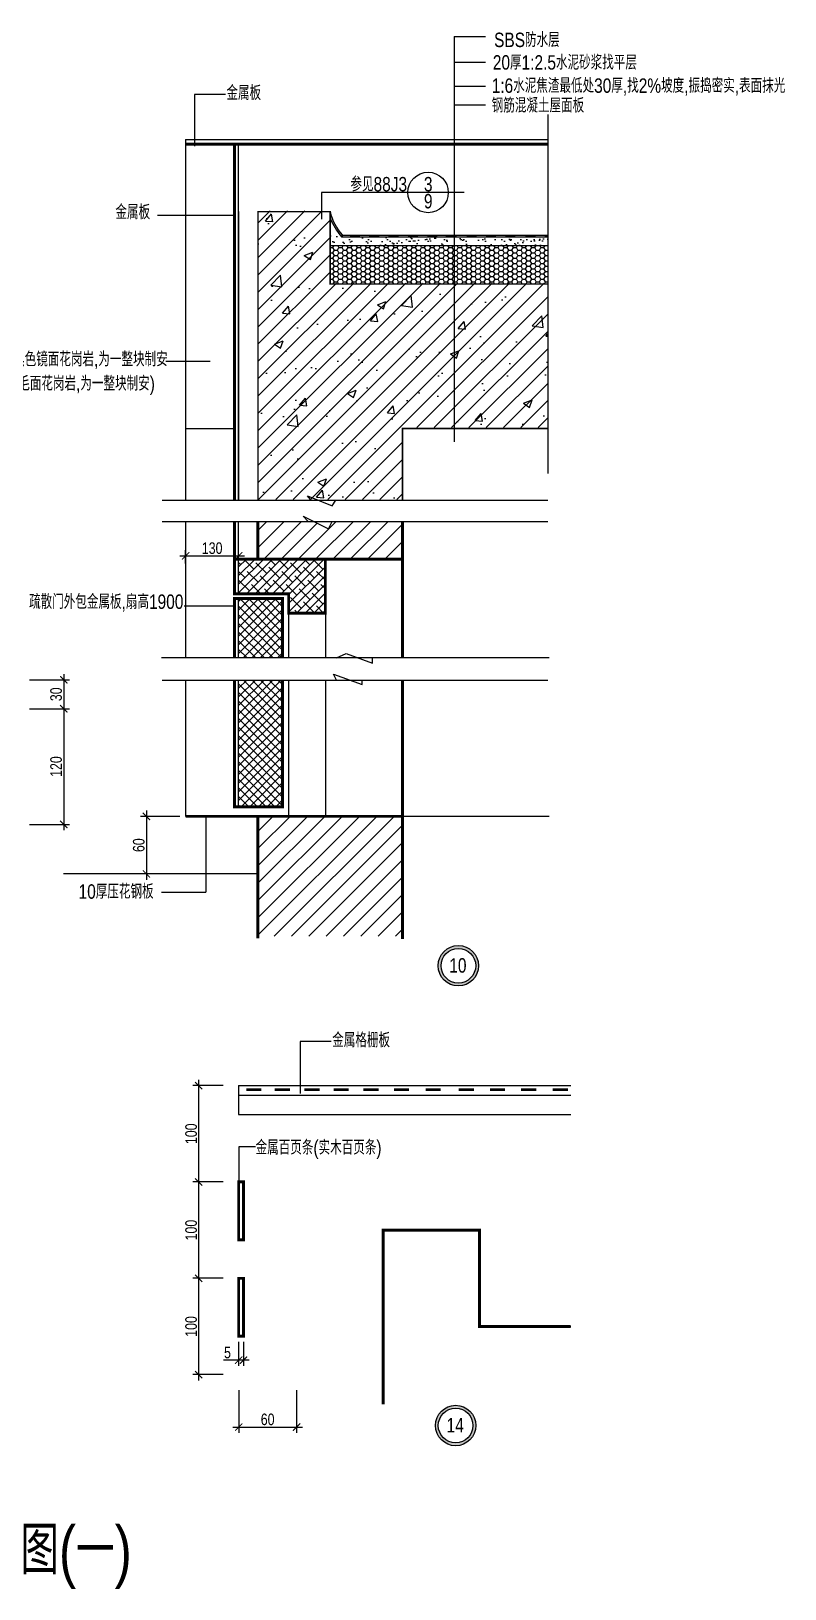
# Model space of a CAD drawing. Extents: x 13851 to 16195, y 22596 to 24292.
# Drawn here: x 15413 to 16195, y 22596 to 24212 of the extents above; entities that cross this region are included whole.
import ezdxf

# ---------------------------------------------------------------- set-up
doc = ezdxf.new("R2010")
doc.units = 0
doc.layers.get('0').update_dxf_attribs({"linetype": 'CONTINUOUS'})
doc.layers.get('DEFPOINTS').update_dxf_attribs({"linetype": 'CONTINUOUS'})
for name, color, linetype in [('LAYER1', 1, 'CONTINUOUS'), ('LAYER2', 2, 'CONTINUOUS'), ('TEXT', 3, 'CONTINUOUS')]:
    doc.layers.add(name, color=color, linetype=linetype)
doc.styles.get("Standard").update_dxf_attribs({"font": 'ros.shx', "width": 0.8, "bigfont": 'hztxt.shx'})
doc.dimstyles.get("Standard").update_dxf_attribs({"dimtxt": 0.18, "dimasz": 0.18, "dimexe": 0.18, "dimexo": 0.0625, "dimgap": 0.09, "dimtad": 0, "dimtih": 1, "dimtoh": 1, "dimdec": 4, "dimzin": 0, "dimtxsty": 'STANDARD', "dimcen": 0.09, "dimazin": 3, "dimtfac": 1, "dimtdec": 4, "dimtofl": 0, "dimtmove": 0, "dimatfit": 3, "dimtolj": 1, "dimtzin": 0})

# ---------------------------------------------------------------- blocks, each defined once
blk = doc.blocks.new('_ARCHTICK')
at = {"color": 0, "linetype": 'BYBLOCK', "const_width": 0.15}
blk.add_lwpolyline([(-0.5, -0.5), (0.5, 0.5)], dxfattribs=at)
blk = doc.blocks.new('*D24')
at = {"color": 0, "linetype": 'BYBLOCK'}
for p, q in [((1450.9, -724.9), (1450.9, -856.9)), ((1415.5, -850.9), (1456.9, -850.9))]:
    blk.add_line(p, q, dxfattribs=at)
at = {"layer": 'DEFPOINTS', "color": 0, "linetype": 'BYBLOCK'}
for p in [(1409.5, -730.9), (1409.5, -850.9), (1450.9, -850.9)]:
    blk.add_point(p, dxfattribs=at)
at = {"color": 0, "linetype": 'BYBLOCK', "xscale": 7.5, "yscale": 7.5, "zscale": 7.5}
for p, rotation in [((1450.9, -730.9), 90), ((1450.9, -850.9), 270)]:
    blk.add_blockref('_ARCHTICK', p, dxfattribs=dict(at, rotation=rotation))
at = {"color": 0, "linetype": 'BYBLOCK', "insert": (1443, -790.9), "char_height": 12, "attachment_point": 5, "rotation": 90}
blk.add_mtext('\\A1;120', dxfattribs=at)
blk = doc.blocks.new('*D25')
at = {"color": 0, "linetype": 'BYBLOCK'}
for p, q in [((1450.9, -694.9), (1450.9, -736.9)), ((1415.5, -700.9), (1456.9, -700.9)), ((1415.5, -730.9), (1456.9, -730.9))]:
    blk.add_line(p, q, dxfattribs=at)
at = {"layer": 'DEFPOINTS', "color": 0, "linetype": 'BYBLOCK'}
for p in [(1409.5, -700.9), (1409.5, -730.9), (1450.9, -730.9)]:
    blk.add_point(p, dxfattribs=at)
at = {"color": 0, "linetype": 'BYBLOCK', "xscale": 7.5, "yscale": 7.5, "zscale": 7.5}
for p, rotation in [((1450.9, -700.9), 90), ((1450.9, -730.9), 270)]:
    blk.add_blockref('_ARCHTICK', p, dxfattribs=dict(at, rotation=rotation))
at = {"color": 0, "linetype": 'BYBLOCK', "insert": (1443, -715.9), "char_height": 12, "attachment_point": 5, "rotation": 90}
blk.add_mtext('\\A1;30', dxfattribs=at)
blk = doc.blocks.new('*D97')
at = {"color": 0, "linetype": 'BYBLOCK'}
for p, q in [((15567, 23667.9), (15634, 23667.9)), ((15573, 23660.1), (15573, 23673.9)), ((15628, 23660.1), (15628, 23673.9))]:
    blk.add_line(p, q, dxfattribs=at)
at = {"layer": 'DEFPOINTS', "color": 0, "linetype": 'BYBLOCK'}
for p in [(15628, 23667.9), (15573, 23654.1), (15628, 23654.1)]:
    blk.add_point(p, dxfattribs=at)
at = {"color": 0, "linetype": 'BYBLOCK', "xscale": 7.5, "yscale": 7.5, "zscale": 7.5, "rotation": 180}
blk.add_blockref('_ARCHTICK', (15573, 23667.9), dxfattribs=at)
at = {"color": 0, "linetype": 'BYBLOCK', "xscale": 7.5, "yscale": 7.5, "zscale": 7.5}
blk.add_blockref('_ARCHTICK', (15628, 23667.9), dxfattribs=at)
at = {"color": 0, "linetype": 'BYBLOCK', "insert": (15600.5, 23675.8), "char_height": 12, "attachment_point": 5}
blk.add_mtext('\\A1;130', dxfattribs=at)
blk = doc.blocks.new('*D98')
at = {"color": 0, "linetype": 'BYBLOCK'}
for p, q in [((15567, 23397.5), (15526.3, 23397.5)), ((15532.3, 23403.5), (15532.3, 23331.7)), ((15567, 23337.7), (15526.3, 23337.7))]:
    blk.add_line(p, q, dxfattribs=at)
at = {"layer": 'DEFPOINTS', "color": 0, "linetype": 'BYBLOCK'}
for p in [(15573, 23397.5), (15532.3, 23337.7), (15573, 23337.7)]:
    blk.add_point(p, dxfattribs=at)
at = {"color": 0, "linetype": 'BYBLOCK', "xscale": 7.5, "yscale": 7.5, "zscale": 7.5}
for p, rotation in [((15532.3, 23397.5), 90), ((15532.3, 23337.7), 270)]:
    blk.add_blockref('_ARCHTICK', p, dxfattribs=dict(at, rotation=rotation))
at = {"color": 0, "linetype": 'BYBLOCK', "insert": (15524.4, 23367.6), "char_height": 12, "attachment_point": 5, "rotation": 90}
blk.add_mtext('\\A1;60', dxfattribs=at)
blk = doc.blocks.new('*D100')
at = {"color": 0, "linetype": 'BYBLOCK'}
for p, q in [((15046.5, 23118.1), (15015.1, 23118.1)), ((15021.1, 23124.1), (15021.1, 23012.1)), ((15046.5, 23018.1), (15015.1, 23018.1))]:
    blk.add_line(p, q, dxfattribs=at)
at = {"layer": 'DEFPOINTS', "color": 0, "linetype": 'BYBLOCK'}
for p in [(15052.5, 23118.1), (15021.1, 23018.1), (15052.5, 23018.1)]:
    blk.add_point(p, dxfattribs=at)
at = {"color": 0, "linetype": 'BYBLOCK', "xscale": 7.5, "yscale": 7.5, "zscale": 7.5}
for p, rotation in [((15021.1, 23118.1), 90), ((15021.1, 23018.1), 270)]:
    blk.add_blockref('_ARCHTICK', p, dxfattribs=dict(at, rotation=rotation))
at = {"color": 0, "linetype": 'BYBLOCK', "insert": (15013.3, 23068.1), "char_height": 12, "attachment_point": 5, "rotation": 90}
blk.add_mtext('\\A1;100', dxfattribs=at)
blk = doc.blocks.new('*D101')
at = {"color": 0, "linetype": 'BYBLOCK'}
for p, q in [((15021.1, 23024.1), (15021.1, 22912.1)), ((15046.5, 22918.1), (15015.1, 22918.1))]:
    blk.add_line(p, q, dxfattribs=at)
at = {"layer": 'DEFPOINTS', "color": 0, "linetype": 'BYBLOCK'}
for p in [(15052.5, 23018.1), (15021.1, 22918.1), (15052.5, 22918.1)]:
    blk.add_point(p, dxfattribs=at)
at = {"color": 0, "linetype": 'BYBLOCK', "xscale": 7.5, "yscale": 7.5, "zscale": 7.5}
for p, rotation in [((15021.1, 23018.1), 90), ((15021.1, 22918.1), 270)]:
    blk.add_blockref('_ARCHTICK', p, dxfattribs=dict(at, rotation=rotation))
at = {"color": 0, "linetype": 'BYBLOCK', "insert": (15013.3, 22968.1), "char_height": 12, "attachment_point": 5, "rotation": 90}
blk.add_mtext('\\A1;100', dxfattribs=at)
blk = doc.blocks.new('*D102')
at = {"color": 0, "linetype": 'BYBLOCK'}
for p, q in [((15021.1, 22924.1), (15021.1, 22812.1)), ((15046.5, 22818.1), (15015.1, 22818.1))]:
    blk.add_line(p, q, dxfattribs=at)
at = {"layer": 'DEFPOINTS', "color": 0, "linetype": 'BYBLOCK'}
for p in [(15052.5, 22918.1), (15021.1, 22818.1), (15052.5, 22818.1)]:
    blk.add_point(p, dxfattribs=at)
at = {"color": 0, "linetype": 'BYBLOCK', "xscale": 7.5, "yscale": 7.5, "zscale": 7.5}
for p, rotation in [((15021.1, 22918.1), 90), ((15021.1, 22818.1), 270)]:
    blk.add_blockref('_ARCHTICK', p, dxfattribs=dict(at, rotation=rotation))
at = {"color": 0, "linetype": 'BYBLOCK', "insert": (15013.3, 22868.1), "char_height": 12, "attachment_point": 5, "rotation": 90}
blk.add_mtext('\\A1;100', dxfattribs=at)
blk = doc.blocks.new('*D103')
at = {"color": 0, "linetype": 'BYBLOCK'}
for p, q in [((15062.7, 22802.1), (15062.7, 22757.7)), ((15122.7, 22802.1), (15122.7, 22757.7)), ((15056.7, 22763.7), (15128.7, 22763.7))]:
    blk.add_line(p, q, dxfattribs=at)
at = {"layer": 'DEFPOINTS', "color": 0, "linetype": 'BYBLOCK'}
for p in [(15062.7, 22808.1), (15122.7, 22808.1), (15122.7, 22763.7)]:
    blk.add_point(p, dxfattribs=at)
at = {"color": 0, "linetype": 'BYBLOCK', "xscale": 7.5, "yscale": 7.5, "zscale": 7.5, "rotation": 180}
blk.add_blockref('_ARCHTICK', (15062.7, 22763.7), dxfattribs=at)
at = {"color": 0, "linetype": 'BYBLOCK', "xscale": 7.5, "yscale": 7.5, "zscale": 7.5}
blk.add_blockref('_ARCHTICK', (15122.7, 22763.7), dxfattribs=at)
at = {"color": 0, "linetype": 'BYBLOCK', "insert": (15092.7, 22771.6), "char_height": 12, "attachment_point": 5}
blk.add_mtext('\\A1;60', dxfattribs=at)
blk = doc.blocks.new('*D105')
at = {"color": 0, "linetype": 'BYBLOCK'}
for p, q in [((15628, 22852.1), (15628, 22827.1)), ((15633, 22852.1), (15633, 22827.1)), ((15628, 22833.1), (15612.3, 22833.1)), ((15639, 22833.1), (15628, 22833.1))]:
    blk.add_line(p, q, dxfattribs=at)
at = {"layer": 'DEFPOINTS', "color": 0, "linetype": 'BYBLOCK'}
for p in [(15628, 22858.1), (15633, 22858.1), (15628, 22833.1)]:
    blk.add_point(p, dxfattribs=at)
at = {"color": 0, "linetype": 'BYBLOCK', "xscale": 7.5, "yscale": 7.5, "zscale": 7.5, "rotation": 180}
blk.add_blockref('_ARCHTICK', (15628, 22833.1), dxfattribs=at)
at = {"color": 0, "linetype": 'BYBLOCK', "xscale": 7.5, "yscale": 7.5, "zscale": 7.5}
blk.add_blockref('_ARCHTICK', (15633, 22833.1), dxfattribs=at)
at = {"color": 0, "linetype": 'BYBLOCK', "insert": (15616.4, 22841), "char_height": 12, "attachment_point": 5}
blk.add_mtext('\\A1;5', dxfattribs=at)

msp = doc.modelspace()

# ---------------------------------------------------------------- hatches: boundary and pattern name
h = msp.add_hatch(color=256)
h.paths.add_polyline_path([(15723, 24025.1), (15723, 24025.1), (15723, 24018.3, 0.019759), (15725.3, 24013.3), (15726.7, 24014.2, -0.051797)])
h.paths.add_polyline_path([(15730.6, 24007.2), (15729.2, 24006.3, 0.032662), (15734.7, 23999), (15735.6, 24000.6, -0.037217)])
h = msp.add_hatch()
h.set_pattern_fill('ANSI37', color=256, scale=2, style=0)
h.paths.add_polyline_path([(15673.6, 23623.5), (15628, 23623.5), (15628, 23562.1), (15673.6, 23562.1)])
h.paths.add_polyline_path([(15673.6, 23539), (15628, 23539), (15628, 23407.5), (15673.6, 23407.5)])
at = {"layer": 'LAYER2'}
h = msp.add_hatch(dxfattribs=at)
h.set_pattern_fill('ANSI31', color=256, scale=4, style=0)
h.set_pattern_definition([(45, (14442.445, 25250.211), (-8.980256, 8.980256), [])])
h.paths.add_polyline_path([(15798, 23801), (15949.1, 23801), (15949.1, 23951), (15723, 23951), (15723, 24026), (15648, 24026), (15648, 23726.4), (15798, 23726.4)])
h = msp.add_hatch(dxfattribs=at)
h.set_pattern_fill('AR-CONC', color=256, scale=0.5, style=0)
h.set_pattern_definition([(50, (14442.445, 25249.314), (91.0923, -7.9695), [9.525, -104.775]), (355, (14442.445, 25249.31), (-17.6214, 95.5283), [7.62, -83.82]), (100.451, (14450.04, 25248.65), (73.4713, 87.5583), [8.095, -89.045]), (46.184, (14442.44, 25274.71), (135.5395, -21.021), [14.2875, -157.1625]), (96.6356, (14453.74, 25272.96), (118.702, 123.713), [12.1425, -133.5675]), (351.184, (14442.44, 25274.71), (118.702, 123.713), [11.43, -125.73]), (21, (14455.145, 25268.364), (75.8074, -51.1328), [9.525, -104.775]), (326, (14455.145, 25268.36), (30.901, 92.094), [7.62, -83.82]), (71.4514, (14461.46, 25264.1), (106.7082, 40.9614), [8.095, -89.045]), (37.5, (14442.445, 25249.314), (1.5443, 42.2775), [0, -82.804, 0, -85.09, 0, -84.1375]), (7.5, (14442.445, 25249.314), (33.4098, 50.0903), [0, -48.514, 0, -80.899, 0, -32.0675]), (327.5, (14414.124, 25249.314), (67.7953, -2.86437), [0, -31.75, 0, -99.06, 0, -131.445]), (317.5, (14401.424, 25249.314), (74.0646, 12.7132), [0, -41.275, 0, -65.786, 0, -93.345])])
h.paths.add_polyline_path([(15723, 23950.1), (15723, 24025.1), (15648, 24025.1), (15648, 23725.5), (15798, 23725.5), (15798, 23800.1), (15949.1, 23800.1), (15949.1, 23950.1)])
h = msp.add_hatch(dxfattribs=at)
h.set_pattern_fill('AR-SAND', color=256, scale=0.25, style=0)
h.set_pattern_definition([(37.5, (14512.932, 24152.871), (-0.40001, 12.23533), [0, -9.652, 0, -10.795, 0, -10.31875]), (7.5, (14512.932, 24152.87), (11.23808, 17.92063), [0, -5.207, 0, -8.6995, 0, -3.33375]), (327.5, (14505.121, 24152.87), (19.77481, 0.03593), [0, -3.175, 0, -11.43, 0, -14.9225]), (317.5, (14505.121, 24152.87), (19.08891, 5.57323), [0, -1.5875, 0, -7.493, 0, -8.5725])])
h.paths.add_polyline_path([(15723, 24000.1), (15723, 23990.1), (15949.1, 23990.1), (15949.1, 24000.1)])
h = msp.add_hatch(dxfattribs=at)
h.set_pattern_fill('HONEY', color=256, style=0)
h.set_pattern_definition([(0, (14512.932, 24152.8705), (4.7625, 2.74963), [3.175, -6.35]), (120, (14512.932, 24152.8705), (-4.7624994, 2.749631), [3.175, -6.35]), (60, (14512.932, 24152.8705), (6e-07, 5.499261), [-6.35, 3.175])])
h.paths.add_polyline_path([(15949.1, 23990.1), (15723, 23990.1), (15723, 23950.1), (15949.1, 23950.1)])
h = msp.add_hatch(dxfattribs=at)
h.set_pattern_fill('ANSI31', color=256, scale=4, style=0)
h.paths.add_polyline_path([(15648, 23703.6), (15648, 23664.4), (15798, 23664.4), (15798, 23703.6), (15724.9, 23703.6), (15721.4, 23696), (15706.2, 23703.6)])
h = msp.add_hatch(dxfattribs=at)
h.set_pattern_fill('ANSI38', color=2, scale=2, style=0)
h.paths.add_polyline_path([(15648, 23664.4), (15628, 23664.4), (15628, 23628.5), (15679.9, 23628.5), (15679.9, 23608.5), (15718, 23608.5), (15718, 23664.4)])
h = msp.add_hatch(dxfattribs=at)
h.set_pattern_fill('ANSI31', color=256, scale=4, style=0)
h.set_pattern_definition([(45, (13486.851, 24256.128), (-8.980256, 8.980256), [])])
h.paths.add_polyline_path([(15798, 23273.2), (15798, 23397.5), (15648, 23397.5), (15648, 23322.5), (15648, 23273.2)])
at = {"layer": 'TEXT'}
h = msp.add_hatch(color=256, dxfattribs=at)
h.paths.add_polyline_path([(15835, 23242.5, 1), (15877, 23242.5, 1)])
h.paths.add_polyline_path([(15874, 23242.5, -1), (15838, 23242.5, -1)], flags=16)
h.paths.add_polyline_path([(15842.8, 23231.6), (15867.5, 23231.6), (15867.5, 23254.1), (15842.8, 23254.1)], flags=8)
h = msp.add_hatch(color=256, dxfattribs=at)
h.paths.add_polyline_path([(15832.2, 22765.3, 1), (15874.2, 22765.3, 1)])
h.paths.add_polyline_path([(15871.2, 22765.3, -1), (15835.2, 22765.3, -1)], flags=16)
h.paths.add_polyline_path([(15840, 22754.4), (15865.2, 22754.4), (15865.2, 22776.9), (15840, 22776.9)], flags=8)

# ---------------------------------------------------------------- linework, layer by layer
for p, q in [((15573, 24100.1), (15949.1, 24100.1)), ((15573, 24100.1), (15573, 23725.5)), ((15573, 24095.1), (15949.1, 24095.1)), ((15628, 23725.5), (15628, 24095.1)), ((15628, 24025.1), (15628, 23725.5)), ((15648, 24025.1), (15648, 23725.5)), ((15648, 24025.1), (15723, 24025.1)), ((15723, 24025.1), (15723, 23950.1)), ((15735.6, 24000.6), (15734.7, 23999)), ((15734.7, 23999), (15949.1, 23999)), ((15735.6, 24000.6), (15949.1, 24000.7)), ((15723, 23990.1), (15949.1, 23990.1)), ((15723, 23950.1), (15949.1, 23950.1)), ((15573, 23800.1), (15623.6, 23800.1)), ((15798, 23800.1), (15949.1, 23800.1)), ((15798, 23800.1), (15798, 23725.5)), ((15573, 23703.6), (15573, 23562.1)), ((15628, 23628.5), (15628, 23703.6)), ((15648, 23664.4), (15648, 23703.6)), ((15648, 23664.4), (15798.4, 23664.4)), ((15718, 23628.5), (15718, 23648.5)), ((15628, 23628.5), (15679.9, 23628.5)), ((15628, 23562.1), (15628, 23623.5)), ((15679.9, 23608.5), (15679.9, 23628.5)), ((15718, 23628.5), (15718, 23608.5)), ((15679.9, 23608.5), (15718, 23608.5)), ((15679.9, 23608.5), (15679.9, 23562.1)), ((15718, 23608.5), (15718, 23562.1)), ((15573, 23539), (15573, 23397.5)), ((15628, 23407.5), (15628, 23539)), ((15679.9, 23539), (15679.9, 23397.5)), ((15718, 23539), (15718, 23397.5)), ((15950.1, 23397.5), (15648, 23397.5)), ((15648, 23397.5), (15648, 23322.5)), ((15648, 23337.7), (15446.1, 23337.7)), ((15628, 23118.1), (15628, 23088.1)), ((15878, 22868.1), (15878, 22968.1)), ((15878, 22868.1), (15972.7, 22868.1))]:
    msp.add_line(p, q)
for points, const_width in [([(15949.1, 24095.1), (15573, 24095.1)], 3), ([(15623.6, 24095.1), (15623.6, 23725.5)], 3), ([(15949.1, 23950.1), (15723, 23950.1), (15723, 24025.1), (15648, 24025.1), (15648, 23725.5)], 1.5), ([(15753.8, 23999.8), (15743.4, 23999.8)], 1.5), ([(15773.9, 23999.8), (15763.4, 23999.8)], 1.5), ([(15793.9, 23999.8), (15783.5, 23999.8)], 1.5), ([(15814, 23999.8), (15803.6, 23999.8)], 1.5), ([(15834.1, 23999.8), (15823.7, 23999.8)], 1.5), ([(15854.2, 23999.8), (15843.8, 23999.8)], 1.5), ([(15874.9, 23999.8), (15864.5, 23999.8)], 1.5), ([(15895, 23999.8), (15884.6, 23999.8)], 1.5), ([(15915.1, 23999.8), (15904.7, 23999.8)], 1.5), ([(15936.1, 23999.8), (15925.6, 23999.8)], 1.5), ([(15949.1, 23999.8), (15945.7, 23999.8)], 1.5), ([(15949.1, 23800.1), (15798, 23800.1), (15798, 23725.5)], 1.5), ([(15718, 23664.4), (15718, 23608.5), (15679.9, 23608.5), (15679.9, 23628.5), (15623.6, 23628.5), (15623.6, 23703.6)], 3), ([(15648, 23703.6), (15648, 23664.4), (15798, 23664.4)], 3), ([(15798, 23703.6), (15798, 23562.1)], 3), ([(15648, 23664.4), (15623.6, 23664.4)], 3), ([(15673.6, 23562.1), (15673.6, 23623.5), (15623.6, 23623.5), (15623.6, 23562.1)], 3), ([(15623.6, 23539), (15623.6, 23407.5), (15673.6, 23407.5), (15673.6, 23539)], 3), ([(15798, 23539), (15798, 23397.5)], 3), ([(15798, 23397.5), (15573, 23397.5)], 3), ([(15648, 23397.5), (15648, 23270.8)], 3), ([(15798, 23397.5), (15798, 23270.3)], 3), ([(15635.9, 23113.9), (15651.7, 23113.9)], 3), ([(15665.4, 23113.9), (15681.2, 23113.9)], 3), ([(15696.3, 23113.9), (15712.1, 23113.9)], 3), ([(15726.5, 23113.9), (15742.3, 23113.9)], 3), ([(15757.5, 23113.9), (15773.3, 23113.9)], 3), ([(15789.1, 23113.9), (15804.9, 23113.9)], 3), ([(15822, 23113.9), (15837.8, 23113.9)], 3), ([(15856.4, 23113.9), (15872.2, 23113.9)], 3), ([(15888.7, 23113.9), (15904.5, 23113.9)], 3), ([(15921, 23113.9), (15936.8, 23113.9)], 3), ([(15953.9, 23113.9), (15969.7, 23113.9)], 3), ([(15972.7, 22868.1), (15878, 22868.1), (15878, 22968.1), (15778, 22968.1), (15778, 22787.3)], 3)]:
    msp.add_lwpolyline(points, dxfattribs=dict(const_width=const_width))
for points in [[(15628, 23118.1), (15972.7, 23118.1)], [(15628, 23108.1), (15972.7, 23108.1)], [(15628, 23088.1), (15972.7, 23088.1)], [(15628, 23018.1), (15633, 23018.1)], [(15628, 22958.1), (15633, 22958.1)], [(15778, 22787.3), (15778, 22968.1), (15878, 22968.1)], [(15628, 22918.1), (15633, 22918.1)], [(15628, 22858.1), (15633, 22858.1)]]:
    msp.add_lwpolyline(points)
for centre, radius, start, end in [((15777.3, 24037.7), 55.8, 193.0358, 221.6592), ((15788.2, 24044.7), 70.3, 202.0054, 220.5585)]:
    msp.add_arc(centre, radius, start, end)
at = {"layer": 'LAYER1'}
for p, q in [((15548.6, 23725.5), (15949, 23725.5)), ((15702.5, 23726.4), (15699.5, 23730.1)), ((15699.5, 23730.1), (15724.9, 23719.9)), ((15724.9, 23719.9), (15728.8, 23725.5)), ((15548.6, 23703.6), (15949, 23703.6)), ((15700.2, 23703.6), (15695.1, 23709.1)), ((15695.1, 23709.1), (15721.4, 23696)), ((15721.4, 23696), (15724.9, 23703.6)), ((15950.1, 23562.1), (15547.9, 23562.1)), ((15729.7, 23562.1), (15739.5, 23566.7)), ((15739.5, 23566.7), (15766.8, 23556.5)), ((15766.8, 23556.5), (15766.8, 23562.1)), ((15548.6, 23539), (15949, 23539)), ((15729.7, 23539), (15726.3, 23545.2)), ((15726.3, 23545.2), (15756.1, 23534.5)), ((15756.1, 23534.5), (15756.1, 23539)), ((15628, 23018.1), (15628, 22958.1)), ((15633, 23018.1), (15633, 22958.1)), ((15628, 22918.1), (15628, 22858.1)), ((15633, 22918.1), (15633, 22858.1))]:
    msp.add_line(p, q, dxfattribs=at)
at = {"layer": 'LAYER1', "const_width": 3}
for points in [[(15633, 23018.1), (15628, 23018.1), (15628, 22958.1), (15633, 22958.1), (15633, 23018.1)], [(15633, 22918.1), (15628, 22918.1), (15628, 22858.1), (15633, 22858.1), (15633, 22918.1)]]:
    msp.add_lwpolyline(points, dxfattribs=at)
at = {"layer": 'TEXT'}
for p, q in [((15851.5, 24207), (15851.5, 23786.3)), ((15851.5, 24207), (15884.3, 24207)), ((15851.5, 24180.4), (15884.3, 24180.4)), ((15851.5, 24155.5), (15884.3, 24155.5)), ((15582.1, 24146.8), (15582.1, 24092.9)), ((15614.3, 24146.8), (15582.1, 24146.8)), ((15851.5, 24135.9), (15884.3, 24135.9)), ((15949.1, 23753.3), (15949.1, 24126.1)), ((15862.1, 24045), (15714, 24045)), ((15714, 24045), (15714, 24017.3)), ((15543.7, 24021.5), (15623.6, 24021.5)), ((15552.5, 23870.1), (15598.4, 23870.1)), ((15571.4, 23615.9), (15622, 23615.9)), ((15593.8, 23397.2), (15593.8, 23318.8)), ((15548, 23318.8), (15593.8, 23318.8)), ((15724, 23163.7), (15691.8, 23163.7)), ((15691.8, 23163.7), (15691.8, 23109.8)), ((15628.2, 23054.6), (15628.2, 23015.4)), ((15645.6, 23054.6), (15628.2, 23054.6))]:
    msp.add_line(p, q, dxfattribs=at)
for centre, radius in [((15824.6, 24045), 21), ((15856, 23242.5), 21), ((15856, 23242.5), 18), ((15853.2, 22765.3), 21), ((15853.2, 22765.3), 18)]:
    msp.add_circle(centre, radius, dxfattribs=at)

# ---------------------------------------------------------------- texts
at = {"layer": 'LAYER2', "width": 0.8}
msp.add_text('人防出口-详图(一)', height=50, dxfattribs=at).set_placement((15183.7, 22610.8))
at = {"layer": 'TEXT', "width": 0.8}
for s, p in [('SBS防水层', (15893.1, 24195.9)), ('20厚1:2.5水泥砂浆找平层', (15891.8, 24172.5)), ('金属板', (15615.3, 24140.9)), ('1:6水泥焦渣最低处30厚,找2%坡度,振捣密实,表面抹光', (15890.6, 24148.4)), ('钢筋混凝土屋面板', (15890.6, 24127.9)), ('参见88J3', (15744, 24046.1)), ('3', (15820.3, 24046.1)), ('9', (15820.3, 24028.5)), ('金属板', (15500.1, 24017.2)), ('L形黑色镜面花岗岩,为一整块制安', (15373, 23864.5)), ('(L形毛面花岗岩,为一整块制安)', (15373, 23839.3)), ('疏散门外包金属板,扇高1900', (15410.5, 23612.8)), ('10厚压花钢板', (15461.9, 23312)), ('10', (15846.6, 23235.3)), ('金属格栅板', (15725.1, 23157.8)), ('金属百页条(实木百页条)', (15645.6, 23046.4)), ('14', (15843.8, 22758.1))]:
    msp.add_text(s, height=15, dxfattribs=at).set_placement(p)

# ---------------------------------------------------------------- dimensions: what is measured, and where the dimension line sits
dim = msp.add_linear_dim(base=(15628, 23667.9), p1=(15573, 23654.1), p2=(15628, 23654.1), text='130', dimstyle='STANDARD', override={"dimscale": 3, "dimtxt": 4, "dimasz": 2.5, "dimexe": 2, "dimexo": 2, "dimgap": 0.625, "dimtad": 1, "dimtih": 0, "dimtoh": 0, "dimdec": 0, "dimzin": 8, "dimblk1": 'ARCHTICK', "dimblk2": 'ARCHTICK', "dimsah": 1, "dimcen": 2.5, "dimdle": 2, "dimtdec": 0, "dimtofl": 1})
dim.commit()
dim.dimension.update_dxf_attribs({"geometry": '*D97', "text_midpoint": (15600.5, 23675.8)})
dim = msp.add_linear_dim(base=(15532.3, 23337.7), p1=(15573, 23397.5), p2=(15573, 23337.7), angle=90, dimstyle='STANDARD', override={"dimscale": 3, "dimtxt": 4, "dimasz": 2.5, "dimexe": 2, "dimexo": 2, "dimgap": 0.625, "dimtad": 1, "dimtih": 0, "dimtoh": 0, "dimdec": 0, "dimzin": 8, "dimblk1": 'ARCHTICK', "dimblk2": 'ARCHTICK', "dimsah": 1, "dimcen": 2.5, "dimdle": 2, "dimtdec": 0, "dimtofl": 1})
dim.commit()
dim.dimension.update_dxf_attribs({"geometry": '*D98', "text_midpoint": (15524.4, 23367.6)})
at = {"layer": 'TEXT'}
for base, p1, p2, override, picture, middle, set_off in [((15446.4, 23509.2), (15405.1, 23539.2), (15405.1, 23509.2), {"dimscale": 3, "dimtxt": 4, "dimasz": 2.5, "dimexe": 2, "dimexo": 2, "dimgap": 0.625, "dimtad": 1, "dimtih": 0, "dimtoh": 0, "dimdec": 0, "dimzin": 8, "dimblk1": 'ARCHTICK', "dimblk2": 'ARCHTICK', "dimsah": 1, "dimcen": 2.5, "dimdle": 2, "dimtdec": 0, "dimtofl": 1}, '*D25', (15438.6, 23524.2), (13995.6, 24240.1)), ((15446.4, 23389.2), (15405.1, 23509.2), (15405.1, 23389.2), {"dimscale": 3, "dimtxt": 4, "dimasz": 2.5, "dimexe": 2, "dimexo": 2, "dimgap": 0.625, "dimtad": 1, "dimtih": 0, "dimtoh": 0, "dimdec": 0, "dimzin": 8, "dimblk1": 'ARCHTICK', "dimblk2": 'ARCHTICK', "dimsah": 1, "dimcen": 2.5, "dimdle": 2, "dimse1": 1, "dimtdec": 0, "dimtofl": 1}, '*D24', (15438.6, 23449.2), (13995.6, 24240.1)), ((15586.5, 23018.1), (15617.9, 23118.1), (15617.9, 23018.1), {"dimscale": 3, "dimtxt": 4, "dimasz": 2.5, "dimexe": 2, "dimexo": 2, "dimgap": 0.625, "dimtad": 1, "dimtih": 0, "dimtoh": 0, "dimdec": 0, "dimzin": 8, "dimblk1": 'ARCHTICK', "dimblk2": 'ARCHTICK', "dimsah": 1, "dimcen": 2.5, "dimdle": 2, "dimtdec": 0, "dimtofl": 1}, '*D100', (15578.6, 23068.1), (565.4, 0)), ((15586.5, 22918.1), (15617.9, 23018.1), (15617.9, 22918.1), {"dimscale": 3, "dimtxt": 4, "dimasz": 2.5, "dimexe": 2, "dimexo": 2, "dimgap": 0.625, "dimtad": 1, "dimtih": 0, "dimtoh": 0, "dimdec": 0, "dimzin": 8, "dimblk1": 'ARCHTICK', "dimblk2": 'ARCHTICK', "dimsah": 1, "dimcen": 2.5, "dimdle": 2, "dimse1": 1, "dimtdec": 0, "dimtofl": 1}, '*D101', (15578.6, 22968.1), (565.4, 0)), ((15586.5, 22818.1), (15617.9, 22918.1), (15617.9, 22818.1), {"dimscale": 3, "dimtxt": 4, "dimasz": 2.5, "dimexe": 2, "dimexo": 2, "dimgap": 0.625, "dimtad": 1, "dimtih": 0, "dimtoh": 0, "dimdec": 0, "dimzin": 8, "dimblk1": 'ARCHTICK', "dimblk2": 'ARCHTICK', "dimsah": 1, "dimcen": 2.5, "dimdle": 2, "dimse1": 1, "dimtdec": 0, "dimtofl": 1}, '*D102', (15578.6, 22868.1), (565.4, 0))]:
    dim = msp.add_linear_dim(base=base, p1=p1, p2=p2, angle=90, dimstyle='STANDARD', override=override, dxfattribs=at)
    dim.commit()
    dim.dimension.update_dxf_attribs({"geometry": picture, "text_midpoint": middle, "insert": set_off})
dim = msp.add_linear_dim(base=(15628, 22833.1), p1=(15633, 22858.1), p2=(15628, 22858.1), dimstyle='STANDARD', override={"dimscale": 3, "dimtxt": 4, "dimasz": 2.5, "dimexe": 2, "dimexo": 2, "dimgap": 0.625, "dimtad": 1, "dimtih": 0, "dimtoh": 0, "dimdec": 0, "dimzin": 8, "dimblk1": 'ARCHTICK', "dimblk2": 'ARCHTICK', "dimsah": 1, "dimcen": 2.5, "dimdle": 2, "dimtdec": 0, "dimtofl": 1}, dxfattribs=at)
dim.commit()
dim.dimension.update_dxf_attribs({"geometry": '*D105', "text_midpoint": (15616.4, 22841)})
dim = msp.add_linear_dim(base=(15688, 22763.7), p1=(15628, 22808.1), p2=(15688, 22808.1), dimstyle='STANDARD', override={"dimscale": 3, "dimtxt": 4, "dimasz": 2.5, "dimexe": 2, "dimexo": 2, "dimgap": 0.625, "dimtad": 1, "dimtih": 0, "dimtoh": 0, "dimdec": 0, "dimzin": 8, "dimblk1": 'ARCHTICK', "dimblk2": 'ARCHTICK', "dimsah": 1, "dimcen": 2.5, "dimdle": 2, "dimtdec": 0, "dimtofl": 1}, dxfattribs=at)
dim.commit()
dim.dimension.update_dxf_attribs({"geometry": '*D103', "text_midpoint": (15658, 22771.6), "insert": (565.4, 0)})

doc.saveas('drawing.dxf')
